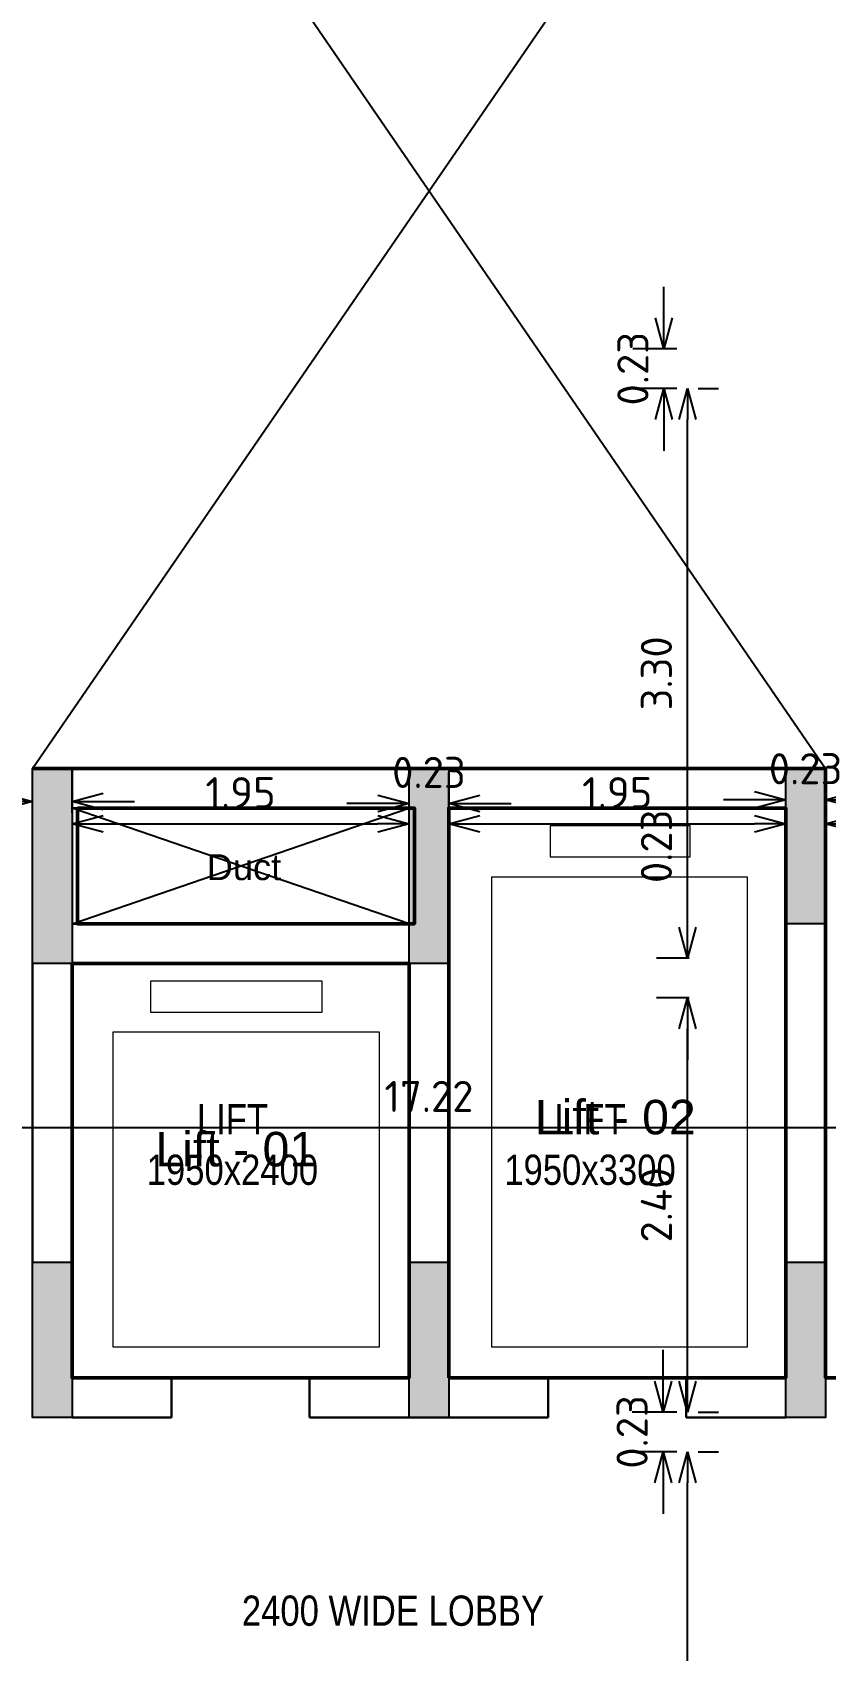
# Model space of a CAD drawing. Header units: inches. Extents: x 0 to 429, y 0 to 146.
# Drawn here: x 245.64 to 250.23, y 114.33 to 123.71 of the extents above; entities that cross this region are included whole.
import ezdxf
from ezdxf.enums import TextEntityAlignment as Align

# ---------------------------------------------------------------- set-up
doc = ezdxf.new("R2010")
doc.units = ezdxf.units.IN
doc.header["$MEASUREMENT"] = 0
doc.layers.get('DEFPOINTS').update_dxf_attribs({"lineweight": 18})
for name, color, linetype, lineweight in [('FLOOR01', 7, 'Continuous', 50), ('XR-4BHK-A-B-TYPICAL-SUB$0$STEPS', 253, 'Continuous', 9), ('XR-4BHK-A-B-TYPICAL-SUB$0$WALL', 7, 'Continuous', 30)]:
    doc.layers.add(name, color=color, linetype=linetype, lineweight=lineweight)
doc.layers.add('XR-4BHK-A-B-TYPICAL-SUB$0$ELE', color=4, linetype='Continuous')
doc.styles.add('Sanvi Common', font='isocpeur.ttf')
doc.styles.add('Xr-4BHK-A-B-Ground-Sub$0$DIM', font='arial.ttf')
doc.styles.add('Xr-4BHK-A-B-Typical-Sub$0$Standard', font='ARIALN.TTF')
doc.dimstyles.new('Sanvi Common', dxfattribs={"dimtxt": 0.18, "dimasz": 0.18, "dimexe": 0.18, "dimexo": 0.0625, "dimgap": 0.09, "dimtad": 1, "dimzin": 0, "dimdsep": 46, "dimtxsty": 'Sanvi Common', "dimblk": 'OPEN30', "dimcen": 0.09, "dimclrd": 68, "dimclre": 68, "dimclrt": 40, "dimadec": 0, "dimazin": 0, "dimtfac": 1, "dimtofl": 0, "dimtmove": 0, "dimatfit": 3, "dimldrblk": 'OPEN30', "dimfxl": 1, "dimtolj": 1, "dimtzin": 0, "dimarcsym": 0})

# ---------------------------------------------------------------- blocks, each defined once
blk = doc.blocks.new('Xr-4BHK-A-B-Typical-Sub$0$core typ')
at = {"layer": 'XR-4BHK-A-B-TYPICAL-SUB$0$ELE'}
for p, q in [((-5324.1, 20565.3), (465.9, 12120.7)), ((-4124.1, 12120.2), (1665.9, 20565.3)), ((-1944.6, 11220.5), (-3895.4, 11890.5)), ((-3894.6, 11220.5), (-1945.4, 11890.5))]:
    blk.add_line(p, q, dxfattribs=at)
at = {"layer": 'XR-4BHK-A-B-TYPICAL-SUB$0$ELE', "ltscale": 1000}
for p, q in [((-2520.4, 8590.5), (-3320.4, 8590.5)), ((-1140.4, 8590.5), (-340.4, 8590.5))]:
    blk.add_line(p, q, dxfattribs=at)
at = {"layer": 'XR-4BHK-A-B-TYPICAL-SUB$0$STEPS', "ltscale": 1000}
for points in [[(-1128, 11788.1), (-1128, 11608.1), (-318, 11608.1), (-318, 11788.1)], [(-1467, 11491.1), (-1467, 8770.1), (14, 8770.1), (14, 11491.1)], [(-3441, 10889.1), (-3441, 10709.1), (-2448, 10709.1), (-2448, 10889.1)], [(-3660, 10592.1), (-3660, 8770.1), (-2116, 8770.1), (-2116, 10592.1)]]:
    blk.add_lwpolyline(points, close=True, dxfattribs=at)
at = {"layer": 'XR-4BHK-A-B-TYPICAL-SUB$0$WALL'}
for p, q in [((-1945.4, 12120.5), (-3895.4, 12120.5)), ((235.4, 12120.5), (-1715.4, 12120.5)), ((-1945.4, 11890.5), (-3895.4, 11890.5)), ((235.4, 11890.5), (-1714.6, 11890.5)), ((-3894.6, 11220.5), (-1944.6, 11220.5)), ((235, 11220), (235, 9260.5)), ((465, 11220), (465, 9260.5)), ((-4124.6, 10990.5), (-4125, 9260.9)), ((-3894.6, 10990.5), (-1944.6, 10990.5)), ((-3894.6, 10990.5), (-3894.6, 9260.9)), ((-1945, 9260.9), (-1944.6, 10990.5)), ((-1714.6, 9260.9), (-1714.6, 10990.5)), ((-3895.4, 8590.5), (-3320.4, 8590.5)), ((-3320.4, 8590.5), (-3320.4, 8360.5)), ((-2520.4, 8590.5), (-1945.4, 8590.5)), ((-2520.4, 8590.5), (-2520.4, 8360.5)), ((-1140.4, 8590.5), (-1715.4, 8590.5)), ((-1140.4, 8590.5), (-1140.4, 8360.5)), ((234.6, 8590.5), (-340.4, 8590.5)), ((-340.4, 8590.5), (-340.4, 8360.5)), ((-3894.6, 8360.5), (-3320.4, 8360.5)), ((-1140.4, 8360.5), (-2520.4, 8360.5)), ((235.4, 8360.5), (-340.4, 8360.5))]:
    blk.add_line(p, q, dxfattribs=at)
blk = doc.blocks.new('_Open30')
at = {"color": 0, "linetype": 'ByBlock', "lineweight": -2}
for p, q in [((-1, 0.268), (0, 0)), ((0, 0), (-1, -0.268)), ((0, 0), (-1, 0))]:
    blk.add_line(p, q, dxfattribs=at)
blk = doc.blocks.new('*D241')
at = {"color": 68, "lineweight": -2, "transparency": 16777216}
for p, q in [((239.3242, 117.3204), (239.3242, 117.5456)), ((256.5442, 117.2963), (256.5442, 117.5456)), ((239.5042, 117.3656), (256.3642, 117.3656))]:
    blk.add_line(p, q, dxfattribs=at)
at = {"layer": 'DEFPOINTS', "color": 0, "transparency": 16777216}
for p in [(256.5442, 117.3656), (239.3242, 117.2579), (256.5442, 117.2338)]:
    blk.add_point(p, dxfattribs=at)
at = {"color": 68, "lineweight": -2, "transparency": 16777216, "xscale": 0.18, "yscale": 0.18, "zscale": 0.18, "rotation": 180}
blk.add_blockref('_Open30', (239.3242, 117.3656), dxfattribs=at)
at = {"color": 68, "lineweight": -2, "transparency": 16777216, "xscale": 0.18, "yscale": 0.18, "zscale": 0.18}
blk.add_blockref('_Open30', (256.5442, 117.3656), dxfattribs=at)
at = {"color": 40, "transparency": 16777216, "insert": (247.9342, 117.5456), "char_height": 0.18, "attachment_point": 5, "style": 'Sanvi Common'}
blk.add_mtext('\\A1;17.22', dxfattribs=at)
blk = doc.blocks.new('*D245')
at = {"color": 68, "lineweight": -2, "transparency": 16777216}
for p, q in [((249.4931, 115.4866), (249.6106, 115.4866)), ((249.4306, 110.1661), (249.4306, 115.3066)), ((249.2749, 109.9861), (249.6106, 109.9861))]:
    blk.add_line(p, q, dxfattribs=at)
at = {"layer": 'DEFPOINTS', "color": 0, "transparency": 16777216}
for p in [(249.4306, 115.4866), (249.4306, 115.4866), (249.2124, 109.9861)]:
    blk.add_point(p, dxfattribs=at)
at = {"color": 68, "lineweight": -2, "transparency": 16777216, "xscale": 0.18, "yscale": 0.18, "zscale": 0.18}
for p, rotation in [((249.4306, 115.4866), 90), ((249.4306, 109.9861), 270)]:
    blk.add_blockref('_Open30', p, dxfattribs=dict(at, rotation=rotation))
at = {"color": 40, "transparency": 16777216, "insert": (249.2506, 112.7363), "char_height": 0.18, "attachment_point": 5, "rotation": 90, "style": 'Sanvi Common'}
blk.add_mtext('\\A1;5.50', dxfattribs=at)
blk = doc.blocks.new('*D246')
at = {"color": 68, "lineweight": -2, "transparency": 16777216}
for p, q in [((249.2899, 115.8966), (249.2899, 116.0766)), ((249.3681, 115.7166), (249.1099, 115.7166)), ((249.3681, 115.4866), (249.1099, 115.4866)), ((249.2899, 115.3066), (249.2899, 115.1266))]:
    blk.add_line(p, q, dxfattribs=at)
at = {"layer": 'DEFPOINTS', "color": 0, "transparency": 16777216}
for p in [(249.2899, 115.7166), (249.4306, 115.7166), (249.4306, 115.4866)]:
    blk.add_point(p, dxfattribs=at)
at = {"color": 68, "lineweight": -2, "transparency": 16777216, "xscale": 0.18, "yscale": 0.18, "zscale": 0.18}
for p, rotation in [((249.2899, 115.7166), 270), ((249.2899, 115.4866), 90)]:
    blk.add_blockref('_Open30', p, dxfattribs=dict(at, rotation=rotation))
at = {"color": 40, "transparency": 16777216, "insert": (249.1099, 115.6016), "char_height": 0.18, "attachment_point": 5, "rotation": 90, "style": 'Sanvi Common'}
blk.add_mtext('\\A1;0.23', dxfattribs=at)
blk = doc.blocks.new('*D247')
at = {"color": 68, "lineweight": -2, "transparency": 16777216}
for p, q in [((249.4407, 118.1166), (249.2506, 118.1166)), ((249.4306, 115.8966), (249.4306, 117.9366)), ((249.4931, 115.7166), (249.6106, 115.7166))]:
    blk.add_line(p, q, dxfattribs=at)
at = {"layer": 'DEFPOINTS', "color": 0, "transparency": 16777216}
for p in [(249.4306, 118.1166), (249.5032, 118.1166), (249.4306, 115.7166)]:
    blk.add_point(p, dxfattribs=at)
at = {"color": 68, "lineweight": -2, "transparency": 16777216, "xscale": 0.18, "yscale": 0.18, "zscale": 0.18}
for p, rotation in [((249.4306, 118.1166), 90), ((249.4306, 115.7166), 270)]:
    blk.add_blockref('_Open30', p, dxfattribs=dict(at, rotation=rotation))
at = {"color": 40, "transparency": 16777216, "insert": (249.2506, 116.9166), "char_height": 0.18, "attachment_point": 5, "rotation": 90, "style": 'Sanvi Common'}
blk.add_mtext('\\A1;2.40', dxfattribs=at)
blk = doc.blocks.new('*D248')
at = {"color": 68, "lineweight": -2, "transparency": 16777216}
for p, q in [((249.4306, 118.5266), (249.4306, 119.2826)), ((249.4407, 118.3466), (249.2506, 118.3466)), ((249.4407, 118.1166), (249.2506, 118.1166)), ((249.4306, 117.9366), (249.4306, 117.7566))]:
    blk.add_line(p, q, dxfattribs=at)
at = {"layer": 'DEFPOINTS', "color": 0, "transparency": 16777216}
for p in [(249.4306, 118.3466), (249.5032, 118.3466), (249.5032, 118.1166)]:
    blk.add_point(p, dxfattribs=at)
at = {"color": 68, "lineweight": -2, "transparency": 16777216, "xscale": 0.18, "yscale": 0.18, "zscale": 0.18}
for p, rotation in [((249.4306, 118.3466), 270), ((249.4306, 118.1166), 90)]:
    blk.add_blockref('_Open30', p, dxfattribs=dict(at, rotation=rotation))
at = {"color": 40, "transparency": 16777216, "insert": (249.2506, 118.9946), "char_height": 0.18, "attachment_point": 5, "rotation": 90, "style": 'Sanvi Common'}
blk.add_mtext('\\A1;0.23', dxfattribs=at)
blk = doc.blocks.new('*D249')
at = {"color": 68, "lineweight": -2, "transparency": 16777216}
for p, q in [((249.4931, 121.6466), (249.6106, 121.6466)), ((249.4306, 118.5266), (249.4306, 121.4666)), ((249.4407, 118.3466), (249.2506, 118.3466))]:
    blk.add_line(p, q, dxfattribs=at)
at = {"layer": 'DEFPOINTS', "color": 0, "transparency": 16777216}
for p in [(249.4306, 121.6466), (249.4306, 121.6466), (249.5032, 118.3466)]:
    blk.add_point(p, dxfattribs=at)
at = {"color": 68, "lineweight": -2, "transparency": 16777216, "xscale": 0.18, "yscale": 0.18, "zscale": 0.18}
for p, rotation in [((249.4306, 121.6466), 90), ((249.4306, 118.3466), 270)]:
    blk.add_blockref('_Open30', p, dxfattribs=dict(at, rotation=rotation))
at = {"color": 40, "transparency": 16777216, "insert": (249.2506, 119.9966), "char_height": 0.18, "attachment_point": 5, "rotation": 90, "style": 'Sanvi Common'}
blk.add_mtext('\\A1;3.30', dxfattribs=at)
blk = doc.blocks.new('*D250')
at = {"color": 68, "lineweight": -2, "transparency": 16777216}
for p, q in [((249.2945, 122.0566), (249.2945, 122.2366)), ((249.3681, 121.8766), (249.1145, 121.8766)), ((249.3681, 121.6466), (249.1145, 121.6466)), ((249.2945, 121.4666), (249.2945, 121.2866))]:
    blk.add_line(p, q, dxfattribs=at)
at = {"layer": 'DEFPOINTS', "color": 0, "transparency": 16777216}
for p in [(249.2945, 121.8766), (249.4306, 121.8766), (249.4306, 121.6466)]:
    blk.add_point(p, dxfattribs=at)
at = {"color": 68, "lineweight": -2, "transparency": 16777216, "xscale": 0.18, "yscale": 0.18, "zscale": 0.18}
for p, rotation in [((249.2945, 121.8766), 270), ((249.2945, 121.6466), 90)]:
    blk.add_blockref('_Open30', p, dxfattribs=dict(at, rotation=rotation))
at = {"color": 40, "transparency": 16777216, "insert": (249.1145, 121.7616), "char_height": 0.18, "attachment_point": 5, "rotation": 90, "style": 'Sanvi Common'}
blk.add_mtext('\\A1;0.23', dxfattribs=at)
blk = doc.blocks.new('*D283')
at = {"color": 68, "lineweight": -2, "transparency": 16777216}
for p, q in [((245.6388, 119.1852), (245.6388, 119.435)), ((245.8692, 119.1879), (245.8692, 119.435)), ((245.4588, 119.255), (242.1108, 119.255)), ((246.0492, 119.255), (246.2292, 119.255))]:
    blk.add_line(p, q, dxfattribs=at)
at = {"layer": 'DEFPOINTS', "color": 0, "transparency": 16777216}
for p in [(245.8692, 119.255), (245.6388, 119.1227), (245.8692, 119.1254)]:
    blk.add_point(p, dxfattribs=at)
at = {"color": 68, "lineweight": -2, "transparency": 16777216, "xscale": 0.18, "yscale": 0.18, "zscale": 0.18}
blk.add_blockref('_Open30', (245.6388, 119.255), dxfattribs=at)
at = {"color": 68, "lineweight": -2, "transparency": 16777216, "xscale": 0.18, "yscale": 0.18, "zscale": 0.18, "rotation": 180}
blk.add_blockref('_Open30', (245.8692, 119.255), dxfattribs=at)
at = {"color": 40, "transparency": 16777216, "insert": (242.3988, 119.435), "char_height": 0.18, "attachment_point": 5, "style": 'Sanvi Common'}
blk.add_mtext('\\A1;0.23', dxfattribs=at)
blk = doc.blocks.new('*D284')
at = {"color": 68, "lineweight": -2, "transparency": 16777216}
for p, q in [((245.8692, 119.1879), (245.8692, 119.3054)), ((247.8188, 119.1847), (247.8188, 119.3054)), ((246.0492, 119.1254), (247.6388, 119.1254))]:
    blk.add_line(p, q, dxfattribs=at)
at = {"layer": 'DEFPOINTS', "color": 0, "transparency": 16777216}
for p in [(245.8692, 119.1254), (247.8188, 119.1254), (247.8188, 119.1222)]:
    blk.add_point(p, dxfattribs=at)
at = {"color": 68, "lineweight": -2, "transparency": 16777216, "xscale": 0.18, "yscale": 0.18, "zscale": 0.18, "rotation": 180}
blk.add_blockref('_Open30', (245.8692, 119.1254), dxfattribs=at)
at = {"color": 68, "lineweight": -2, "transparency": 16777216, "xscale": 0.18, "yscale": 0.18, "zscale": 0.18}
blk.add_blockref('_Open30', (247.8188, 119.1254), dxfattribs=at)
at = {"color": 40, "transparency": 16777216, "insert": (246.844, 119.3054), "char_height": 0.18, "attachment_point": 5, "style": 'Sanvi Common'}
blk.add_mtext('\\A1;1.95', dxfattribs=at)
blk = doc.blocks.new('*D285')
at = {"color": 68, "lineweight": -2, "transparency": 16777216}
for p, q in [((247.8188, 119.1847), (247.8188, 119.4228)), ((248.0492, 119.1879), (248.0492, 119.4228)), ((247.6388, 119.2428), (247.4588, 119.2428)), ((248.2292, 119.2428), (248.4092, 119.2428))]:
    blk.add_line(p, q, dxfattribs=at)
at = {"layer": 'DEFPOINTS', "color": 0, "transparency": 16777216}
for p in [(248.0492, 119.2428), (247.8188, 119.1222), (248.0492, 119.1254)]:
    blk.add_point(p, dxfattribs=at)
at = {"color": 68, "lineweight": -2, "transparency": 16777216, "xscale": 0.18, "yscale": 0.18, "zscale": 0.18}
blk.add_blockref('_Open30', (247.8188, 119.2428), dxfattribs=at)
at = {"color": 68, "lineweight": -2, "transparency": 16777216, "xscale": 0.18, "yscale": 0.18, "zscale": 0.18, "rotation": 180}
blk.add_blockref('_Open30', (248.0492, 119.2428), dxfattribs=at)
at = {"color": 40, "transparency": 16777216, "insert": (247.934, 119.4228), "char_height": 0.18, "attachment_point": 5, "style": 'Sanvi Common'}
blk.add_mtext('\\A1;0.23', dxfattribs=at)
blk = doc.blocks.new('*D286')
at = {"color": 68, "lineweight": -2, "transparency": 16777216}
for p, q in [((248.0492, 119.1879), (248.0492, 119.3054)), ((248.2292, 119.1254), (249.8188, 119.1254)), ((249.9988, 119.0629), (249.9988, 118.9454))]:
    blk.add_line(p, q, dxfattribs=at)
at = {"layer": 'DEFPOINTS', "color": 0, "transparency": 16777216}
for p in [(248.0492, 119.1254), (249.9988, 119.1254), (249.9988, 119.1254)]:
    blk.add_point(p, dxfattribs=at)
at = {"color": 68, "lineweight": -2, "transparency": 16777216, "xscale": 0.18, "yscale": 0.18, "zscale": 0.18, "rotation": 180}
blk.add_blockref('_Open30', (248.0492, 119.1254), dxfattribs=at)
at = {"color": 68, "lineweight": -2, "transparency": 16777216, "xscale": 0.18, "yscale": 0.18, "zscale": 0.18}
blk.add_blockref('_Open30', (249.9988, 119.1254), dxfattribs=at)
at = {"color": 40, "transparency": 16777216, "insert": (249.024, 119.3054), "char_height": 0.18, "attachment_point": 5, "style": 'Sanvi Common'}
blk.add_mtext('\\A1;1.95', dxfattribs=at)
blk = doc.blocks.new('*D287')
at = {"color": 68, "lineweight": -2, "transparency": 16777216}
for p, q in [((249.9988, 119.1879), (249.9988, 119.4441)), ((250.2288, 119.1879), (250.2288, 119.4441)), ((249.8188, 119.2641), (249.6388, 119.2641)), ((250.4088, 119.2641), (250.5888, 119.2641))]:
    blk.add_line(p, q, dxfattribs=at)
at = {"layer": 'DEFPOINTS', "color": 0, "transparency": 16777216}
for p in [(250.2288, 119.2641), (249.9988, 119.1254), (250.2288, 119.1254)]:
    blk.add_point(p, dxfattribs=at)
at = {"color": 68, "lineweight": -2, "transparency": 16777216, "xscale": 0.18, "yscale": 0.18, "zscale": 0.18}
blk.add_blockref('_Open30', (249.9988, 119.2641), dxfattribs=at)
at = {"color": 68, "lineweight": -2, "transparency": 16777216, "xscale": 0.18, "yscale": 0.18, "zscale": 0.18, "rotation": 180}
blk.add_blockref('_Open30', (250.2288, 119.2641), dxfattribs=at)
at = {"color": 40, "transparency": 16777216, "insert": (250.1138, 119.4441), "char_height": 0.18, "attachment_point": 5, "style": 'Sanvi Common'}
blk.add_mtext('\\A1;0.23', dxfattribs=at)
blk = doc.blocks.new('*D288')
at = {"color": 68, "lineweight": -2, "transparency": 16777216}
for p, q in [((250.2288, 119.1879), (250.2288, 119.3054)), ((251.8492, 119.1878), (251.8492, 119.3054)), ((250.4088, 119.1254), (251.6692, 119.1254))]:
    blk.add_line(p, q, dxfattribs=at)
at = {"layer": 'DEFPOINTS', "color": 0, "transparency": 16777216}
for p in [(250.2288, 119.1254), (251.8492, 119.1254), (251.8492, 119.1253)]:
    blk.add_point(p, dxfattribs=at)
at = {"color": 68, "lineweight": -2, "transparency": 16777216, "xscale": 0.18, "yscale": 0.18, "zscale": 0.18, "rotation": 180}
blk.add_blockref('_Open30', (250.2288, 119.1254), dxfattribs=at)
at = {"color": 68, "lineweight": -2, "transparency": 16777216, "xscale": 0.18, "yscale": 0.18, "zscale": 0.18}
blk.add_blockref('_Open30', (251.8492, 119.1254), dxfattribs=at)
at = {"color": 40, "transparency": 16777216, "insert": (251.039, 119.3054), "char_height": 0.18, "attachment_point": 5, "style": 'Sanvi Common'}
blk.add_mtext('\\A1;1.62', dxfattribs=at)

msp = doc.modelspace()

# ---------------------------------------------------------------- hatches: boundary and pattern name
for points in [[(245.8692, 119.4451), (245.8692, 118.3151), (245.6392, 118.3151), (245.6392, 119.4451)], [(248.0492, 119.4451), (248.0492, 118.3151), (247.8192, 118.3151), (247.8192, 119.4451)], [(250.2292, 119.4451), (250.2292, 118.5451), (249.9992, 118.5451), (249.9992, 119.4451)], [(245.8692, 116.5856), (245.8692, 115.6851), (245.6392, 115.6851), (245.6392, 116.5856)], [(248.0492, 116.5856), (248.0492, 115.6851), (247.8192, 115.6851), (247.8192, 116.5856)], [(250.2292, 116.5856), (250.2292, 115.6851), (249.9992, 115.6851), (249.9992, 116.5856)]]:
    msp.add_hatch(color=256).paths.add_polyline_path(points)

# ---------------------------------------------------------------- linework, layer by layer
for points in [[(245.8692, 119.4451), (245.8692, 118.3151), (245.6392, 118.3151), (245.6392, 119.4451)], [(248.0492, 119.4451), (248.0492, 118.3151), (247.8192, 118.3151), (247.8192, 119.4451)], [(250.2292, 119.4451), (250.2292, 118.5451), (249.9992, 118.5451), (249.9992, 119.4451)], [(245.8692, 116.5856), (245.8692, 115.6851), (245.6392, 115.6851), (245.6392, 116.5856)], [(248.0492, 116.5856), (248.0492, 115.6851), (247.8192, 115.6851), (247.8192, 116.5856)], [(250.2292, 116.5856), (250.2292, 115.6851), (249.9992, 115.6851), (249.9992, 116.5856)]]:
    msp.add_lwpolyline(points, close=True)
at = {"layer": 'FLOOR01', "color": 181}
msp.add_lwpolyline([(256.2284, 128.1206), (251.4292, 128.1206), (251.4292, 123.5606), (250.8292, 123.5606), (250.8292, 121.8656), (251.4292, 121.8656), (251.4292, 117.2105), (251.7792, 117.2106), (251.7792, 117.0604), (252.132, 117.0604), (252.1311, 115.9157), (250.2301, 115.9157), (250.2297, 119.4459), (245.6384, 119.4454)], dxfattribs=at)
at = {"layer": 'FLOOR01', "color": 3}
msp.add_lwpolyline([(245.8992, 119.2157), (247.85, 119.2157), (247.85, 118.5457), (245.8992, 118.5457)], close=True, dxfattribs=at)
at = {"layer": 'FLOOR01', "color": 22}
for points in [[(248.0492, 115.9156), (249.9992, 115.9156), (249.9992, 119.2156), (248.0492, 119.2156)], [(245.8692, 118.3154), (247.8192, 118.3154), (247.8192, 115.9156), (245.8692, 115.9156)]]:
    msp.add_lwpolyline(points, close=True, dxfattribs=at)

# ---------------------------------------------------------------- block references
at = {"xscale": 0.001, "yscale": 0.001, "zscale": 0.001}
msp.add_blockref('Xr-4BHK-A-B-Typical-Sub$0$core typ', (249.7638, 107.3248), dxfattribs=at)

# ---------------------------------------------------------------- texts
at = {"style": 'Xr-4BHK-A-B-Typical-Sub$0$Standard'}
for s, p in [('LIFT', (246.591, 117.3257)), ('LIFT', (248.6607, 117.3257)), ('1950x2400', (246.3005, 117.0333)), ('1950x3300', (248.3702, 117.0333)), ('2400 WIDE LOBBY', (246.8514, 114.4787))]:
    msp.add_text(s, height=0.175, dxfattribs=at).set_placement(p)
at = {"layer": 'FLOOR01', "color": 3, "style": 'Xr-4BHK-A-B-Ground-Sub$0$DIM'}
msp.add_text('Duct', height=0.15, dxfattribs=at).set_placement((246.8635, 118.8737), align=Align.MIDDLE_CENTER)
at = {"layer": 'FLOOR01', "color": 22, "style": 'Xr-4BHK-A-B-Ground-Sub$0$DIM'}
for s, p in [('Lift - 02', (249.0129, 117.4257)), ('Lift - 01', (246.8159, 117.2401))]:
    msp.add_text(s, height=0.2, dxfattribs=at).set_placement(p, align=Align.MIDDLE_CENTER)

# ---------------------------------------------------------------- dimensions: what is measured, and where the dimension line sits
at = {"color": 2}
for base, p1, p2, picture, middle in [((249.2945, 121.8766), (249.4306, 121.6466), (249.4306, 121.8766), '*D250', (249.2945, 121.7616)), ((249.2899, 115.7166), (249.4306, 115.4866), (249.4306, 115.7166), '*D246', (249.2899, 115.6016))]:
    dim = msp.add_linear_dim(base=base, p1=p1, p2=p2, angle=90, dimstyle='Sanvi Common', dxfattribs=at)
    dim.commit()
    dim.dimension.update_dxf_attribs({"geometry": picture, "text_midpoint": middle, "dimtype": 160})
for base, p1, p2, picture, middle in [((249.4306, 121.6466), (249.5032, 118.3466), (249.4306, 121.6466), '*D249', (249.2506, 119.9966)), ((249.4306, 118.3466), (249.5032, 118.1166), (249.5032, 118.3466), '*D248', (249.2506, 118.9946)), ((249.4306, 118.1166), (249.4306, 115.7166), (249.5032, 118.1166), '*D247', (249.2506, 116.9166)), ((249.4306, 115.4866), (249.2124, 109.9861), (249.4306, 115.4866), '*D245', (249.2506, 112.7363))]:
    dim = msp.add_linear_dim(base=base, p1=p1, p2=p2, angle=90, dimstyle='Sanvi Common', dxfattribs=at)
    dim.commit()
    dim.dimension.update_dxf_attribs({"geometry": picture, "text_midpoint": middle})
for base, p1, p2, picture, middle in [((245.8692, 119.255), (245.6388, 119.1227), (245.8692, 119.1254), '*D283', (242.3988, 119.255)), ((248.0492, 119.2428), (247.8188, 119.1222), (248.0492, 119.1254), '*D285', (247.934, 119.2428)), ((250.2288, 119.2641), (249.9988, 119.1254), (250.2288, 119.1254), '*D287', (250.1138, 119.2641))]:
    dim = msp.add_linear_dim(base=base, p1=p1, p2=p2, dimstyle='Sanvi Common', dxfattribs=at)
    dim.commit()
    dim.dimension.update_dxf_attribs({"geometry": picture, "text_midpoint": middle, "dimtype": 160})
for base, p1, p2, picture, middle in [((247.8188, 119.1254), (245.8692, 119.1254), (247.8188, 119.1222), '*D284', (246.844, 119.3054)), ((249.9988, 119.1254), (248.0492, 119.1254), (249.9988, 119.1254), '*D286', (249.024, 119.3054)), ((251.8492, 119.1254), (250.2288, 119.1254), (251.8492, 119.1253), '*D288', (251.039, 119.3054)), ((256.5442, 117.3656), (239.3242, 117.2579), (256.5442, 117.2338), '*D241', (247.9342, 117.5456))]:
    dim = msp.add_linear_dim(base=base, p1=p1, p2=p2, dimstyle='Sanvi Common', dxfattribs=at)
    dim.commit()
    dim.dimension.update_dxf_attribs({"geometry": picture, "text_midpoint": middle})

doc.saveas('drawing.dxf')
